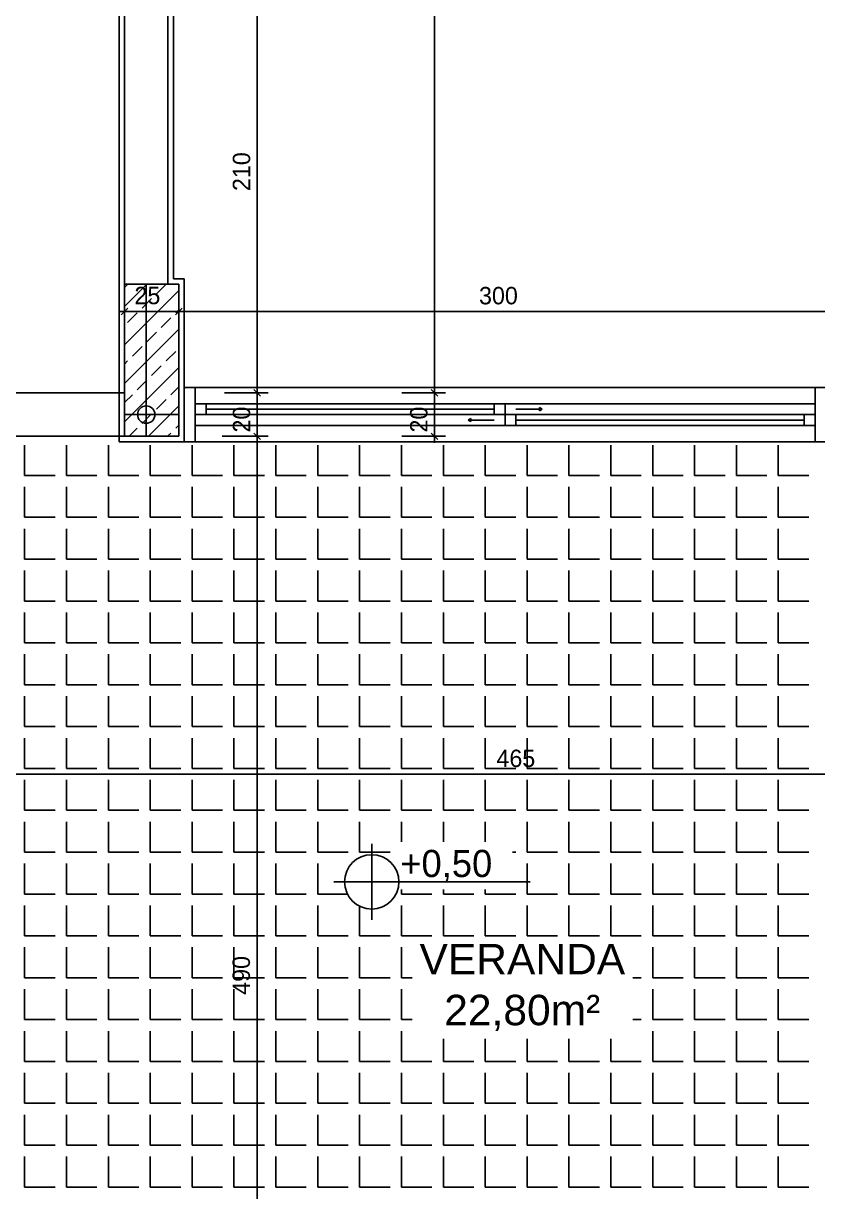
# Model space of a CAD drawing. Extents: x 182769.15 to 182771.38, y 101811.72 to 101812.21.
# Drawn here: x 182769.2504 to 182769.3235, y 101811.8463 to 101811.9538 of the extents above; entities that cross this region are included whole.
import ezdxf

# ---------------------------------------------------------------- set-up
doc = ezdxf.new("R2010")
doc.units = 0
doc.header["$MEASUREMENT"] = 0
doc.linetypes.add('DUZ', pattern=[500, 500])
doc.layers.get('0').update_dxf_attribs({"color": 1, "linetype": 'DUZ'})
for name, color, linetype in [('aks merkezleri', 1, 'Continuous'), ('BALKON', 4, 'Continuous'), ('DUVAR', 7, 'Continuous'), ('iç yatay', 3, 'Continuous'), ('KAPI', 3, 'Continuous'), ('KOLON', 3, 'Continuous'), ('kot', 4, 'Continuous'), ('kot yazıları', 6, 'Continuous'), ('SIVA', 1, 'Continuous'), ('TARAMA', 15, 'Continuous'), ('YAZıMAHAL', 4, 'Continuous')]:
    doc.layers.add(name, color=color, linetype=linetype)
doc.styles.add('ARIAL', font='arial.ttf', dxfattribs={"height": 10})
doc.styles.add('İÇ ÖLÇÜ', font='stylu.ttf', dxfattribs={"height": 8})

msp = doc.modelspace()

# ---------------------------------------------------------------- linework, layer by layer
at = {"color": 0, "linetype": 'ByBlock'}
for p, q in [((182769.26002, 101811.9276), (182769.25942, 101811.927)), ((182769.26502, 101811.9276), (182769.26442, 101811.927)), ((182769.26442, 101811.927), (182769.26502, 101811.9276)), ((182769.27163, 101811.92012), (182769.27223, 101811.91952)), ((182769.27163, 101811.92012), (182769.27223, 101811.91952)), ((182769.28793, 101811.92012), (182769.28853, 101811.91952)), ((182769.28793, 101811.92012), (182769.28853, 101811.91952)), ((182769.27223, 101811.91552), (182769.27163, 101811.91612)), ((182769.27223, 101811.91552), (182769.27163, 101811.91612)), ((182769.28853, 101811.91552), (182769.28793, 101811.91612))]:
    msp.add_line(p, q, dxfattribs=at)
at = {"layer": 'aks merkezleri'}
for p, q in [((182769.26172, 101811.91582), (182769.26172, 101811.92982)), ((182769.25972, 101811.91782), (182769.26472, 101811.91782))]:
    msp.add_line(p, q, dxfattribs=at)
msp.add_circle((182769.26172, 101811.91782), 0.0008, dxfattribs=at)
at = {"layer": 'BALKON'}
for p, q in [((182769.24572, 101811.91982), (182769.25972, 101811.91982)), ((182769.25972, 101811.91582), (182769.24572, 101811.91582))]:
    msp.add_line(p, q, dxfattribs=at)
at = {"layer": 'DUVAR', "ltscale": 50}
for p, q in [((182769.26372, 101811.92982), (182769.26372, 101811.96182)), ((182769.25972, 101811.92982), (182769.25972, 101811.95782)), ((182769.25972, 101811.92982), (182769.25972, 101811.92982))]:
    msp.add_line(p, q, dxfattribs=at)
at = {"layer": 'iç yatay'}
for p, q in [((182769.28823, 101812.03222), (182769.28823, 101811.91942)), ((182769.27193, 101811.96222), (182769.27193, 101811.91942)), ((182769.25972, 101811.9243), (182769.25972, 101811.9283)), ((182769.26472, 101811.9243), (182769.26472, 101811.9283)), ((182769.26472, 101811.9243), (182769.26472, 101811.9283)), ((182769.25932, 101811.9273), (182769.26512, 101811.9273)), ((182769.26432, 101811.9273), (182769.32512, 101811.9273)), ((182769.27193, 101811.91982), (182769.27193, 101811.92042)), ((182769.28823, 101811.91982), (182769.28823, 101811.92042)), ((182769.26893, 101811.91982), (182769.27293, 101811.91982)), ((182769.26893, 101811.91982), (182769.27293, 101811.91982)), ((182769.27193, 101811.91982), (182769.27193, 101811.91582)), ((182769.28523, 101811.91982), (182769.28923, 101811.91982)), ((182769.28523, 101811.91982), (182769.28923, 101811.91982)), ((182769.28823, 101811.91982), (182769.28823, 101811.91582)), ((182769.26872, 101811.91582), (182769.27293, 101811.91582)), ((182769.26872, 101811.91582), (182769.27293, 101811.91582)), ((182769.27193, 101811.91622), (182769.27193, 101811.81742)), ((182769.27193, 101811.91582), (182769.27193, 101811.91522)), ((182769.28523, 101811.91582), (182769.28923, 101811.91582)), ((182769.28823, 101811.91582), (182769.28823, 101811.91522)), ((182769.24932, 101811.88473), (182769.34312, 101811.88473))]:
    msp.add_line(p, q, dxfattribs=at)
at = {"layer": 'KAPI'}
for p, q in [((182769.26522, 101811.91532), (182769.26522, 101811.92032)), ((182769.26522, 101811.92032), (182769.26622, 101811.92032)), ((182769.26622, 101811.92032), (182769.26622, 101811.91532)), ((182769.32422, 101811.92032), (182769.32322, 101811.92032)), ((182769.32322, 101811.92032), (182769.32322, 101811.91532)), ((182769.26722, 101811.91882), (182769.26622, 101811.91882)), ((182769.26622, 101811.91882), (182769.26622, 101811.91782)), ((182769.26722, 101811.91782), (182769.26722, 101811.91882)), ((182769.29472, 101811.91882), (182769.29372, 101811.91882)), ((182769.29372, 101811.91882), (182769.29372, 101811.91782)), ((182769.29472, 101811.91782), (182769.29472, 101811.91882)), ((182769.26622, 101811.91782), (182769.26722, 101811.91782)), ((182769.26722, 101811.91832), (182769.29372, 101811.91832)), ((182769.29372, 101811.91782), (182769.29472, 101811.91782)), ((182769.29572, 101811.91782), (182769.29472, 101811.91782)), ((182769.29472, 101811.91782), (182769.29472, 101811.91682)), ((182769.29572, 101811.91682), (182769.29572, 101811.91782)), ((182769.32322, 101811.91782), (182769.32222, 101811.91782)), ((182769.32222, 101811.91782), (182769.32222, 101811.91682)), ((182769.32322, 101811.91682), (182769.32322, 101811.91782)), ((182769.29472, 101811.91682), (182769.29572, 101811.91682)), ((182769.29572, 101811.91732), (182769.32222, 101811.91732)), ((182769.32222, 101811.91682), (182769.32322, 101811.91682)), ((182769.26622, 101811.91532), (182769.26522, 101811.91532)), ((182769.32322, 101811.91532), (182769.32422, 101811.91532))]:
    msp.add_line(p, q, dxfattribs=at)
at = {"layer": 'KAPI', "color": 8}
for p, q in [((182769.26622, 101811.92032), (182769.32322, 101811.92032)), ((182769.26622, 101811.91532), (182769.32322, 101811.91532))]:
    msp.add_line(p, q, dxfattribs=at)
at = {"layer": 'KAPI', "color": 1}
for p, q in [((182769.26722, 101811.91882), (182769.29372, 101811.91882)), ((182769.29472, 101811.91882), (182769.32322, 101811.91882)), ((182769.26722, 101811.91782), (182769.29372, 101811.91782)), ((182769.29572, 101811.91832), (182769.29787, 101811.91832)), ((182769.29572, 101811.91782), (182769.32222, 101811.91782)), ((182769.29812, 101811.91832), (182769.29787, 101811.91847)), ((182769.29787, 101811.91847), (182769.29787, 101811.91817)), ((182769.29787, 101811.91817), (182769.29812, 101811.91832)), ((182769.29472, 101811.91682), (182769.26622, 101811.91682)), ((182769.29131, 101811.91732), (182769.29157, 101811.91747)), ((182769.29157, 101811.91717), (182769.29131, 101811.91732)), ((182769.29157, 101811.91747), (182769.29157, 101811.91717)), ((182769.29372, 101811.91732), (182769.29157, 101811.91732)), ((182769.29572, 101811.91682), (182769.32222, 101811.91682))]:
    msp.add_line(p, q, dxfattribs=at)
at = {"layer": 'KOLON'}
for p, q in [((182769.25972, 101811.91582), (182769.25972, 101811.92982)), ((182769.25972, 101811.92982), (182769.26472, 101811.92982)), ((182769.26472, 101811.92982), (182769.26472, 101811.91582)), ((182769.26472, 101811.91582), (182769.25972, 101811.91582))]:
    msp.add_line(p, q, dxfattribs=at)
at = {"layer": 'kot'}
for p, q in [((182769.28246, 101811.87834), (182769.28246, 101811.87134)), ((182769.27896, 101811.87484), (182769.29701, 101811.87484))]:
    msp.add_line(p, q, dxfattribs=at)
msp.add_circle((182769.28246, 101811.87484), 0.0025, dxfattribs=at)
at = {"layer": 'SIVA'}
for p, q in [((182769.26422, 101811.96232), (182769.26422, 101811.93032)), ((182769.25922, 101811.91532), (182769.25922, 101811.95732)), ((182769.26422, 101811.93032), (182769.26522, 101811.93032)), ((182769.26522, 101811.93032), (182769.26522, 101811.91532)), ((182769.26522, 101811.91532), (182769.25922, 101811.91532))]:
    msp.add_line(p, q, dxfattribs=at)
at = {"layer": 'TARAMA'}
for p, q in [((182769.25972, 101811.92776), (182769.26178, 101811.92982)), ((182769.25972, 101811.92952), (182769.26002, 101811.92982)), ((182769.26266, 101811.92893), (182769.26355, 101811.92982)), ((182769.25972, 101811.92422), (182769.26472, 101811.92922)), ((182769.26134, 101811.92761), (182769.26222, 101811.92849)), ((182769.26443, 101811.92717), (182769.26472, 101811.92745)), ((182769.26001, 101811.92628), (182769.2609, 101811.92717)), ((182769.26311, 101811.92584), (182769.26399, 101811.92672)), ((182769.25972, 101811.92069), (182769.26472, 101811.92569)), ((182769.26178, 101811.92452), (182769.26266, 101811.9254)), ((182769.26045, 101811.92319), (182769.26134, 101811.92407)), ((182769.26355, 101811.92275), (182769.26443, 101811.92363)), ((182769.25972, 101811.92245), (182769.26001, 101811.92275)), ((182769.25972, 101811.91715), (182769.26472, 101811.92215)), ((182769.26222, 101811.92142), (182769.26311, 101811.92231)), ((182769.2609, 101811.9201), (182769.26178, 101811.92098)), ((182769.26399, 101811.91965), (182769.26472, 101811.92038)), ((182769.25972, 101811.91892), (182769.26045, 101811.91965)), ((182769.26266, 101811.91833), (182769.26355, 101811.91921)), ((182769.26134, 101811.917), (182769.26222, 101811.91789)), ((182769.26193, 101811.91582), (182769.26472, 101811.91861)), ((182769.26443, 101811.91656), (182769.26472, 101811.91685)), ((182769.26016, 101811.91582), (182769.2609, 101811.91656)), ((182769.26369, 101811.91582), (182769.26399, 101811.91612)), ((182769.25054, 101811.91222), (182769.25054, 101811.91502)), ((182769.25439, 101811.91222), (182769.25439, 101811.91502)), ((182769.25824, 101811.91222), (182769.25824, 101811.91502)), ((182769.26209, 101811.91222), (182769.26209, 101811.91502)), ((182769.26594, 101811.91222), (182769.26594, 101811.91502)), ((182769.26979, 101811.91222), (182769.26979, 101811.91502)), ((182769.27364, 101811.91222), (182769.27364, 101811.91502)), ((182769.27749, 101811.91222), (182769.27749, 101811.91502)), ((182769.28134, 101811.91222), (182769.28134, 101811.91502)), ((182769.28519, 101811.91222), (182769.28519, 101811.91502)), ((182769.28904, 101811.91222), (182769.28904, 101811.91502)), ((182769.29289, 101811.91222), (182769.29289, 101811.91502)), ((182769.29674, 101811.91222), (182769.29674, 101811.91502)), ((182769.30059, 101811.91222), (182769.30059, 101811.91502)), ((182769.30444, 101811.91222), (182769.30444, 101811.91502)), ((182769.30829, 101811.91222), (182769.30829, 101811.91502)), ((182769.31214, 101811.91222), (182769.31214, 101811.91502)), ((182769.31599, 101811.91222), (182769.31599, 101811.91502)), ((182769.31984, 101811.91222), (182769.31984, 101811.91502)), ((182769.25054, 101811.91222), (182769.25334, 101811.91222)), ((182769.25439, 101811.91222), (182769.25719, 101811.91222)), ((182769.25824, 101811.91222), (182769.26104, 101811.91222)), ((182769.26209, 101811.91222), (182769.26489, 101811.91222)), ((182769.26594, 101811.91222), (182769.26874, 101811.91222)), ((182769.26979, 101811.91222), (182769.27259, 101811.91222)), ((182769.27364, 101811.91222), (182769.27644, 101811.91222)), ((182769.27749, 101811.91222), (182769.28029, 101811.91222)), ((182769.28134, 101811.91222), (182769.28414, 101811.91222)), ((182769.28519, 101811.91222), (182769.28799, 101811.91222)), ((182769.28904, 101811.91222), (182769.29184, 101811.91222)), ((182769.29289, 101811.91222), (182769.29569, 101811.91222)), ((182769.29674, 101811.91222), (182769.29954, 101811.91222)), ((182769.30059, 101811.91222), (182769.30339, 101811.91222)), ((182769.30444, 101811.91222), (182769.30724, 101811.91222)), ((182769.30829, 101811.91222), (182769.31109, 101811.91222)), ((182769.31214, 101811.91222), (182769.31494, 101811.91222)), ((182769.31599, 101811.91222), (182769.31879, 101811.91222)), ((182769.31984, 101811.91222), (182769.32264, 101811.91222)), ((182769.25054, 101811.90837), (182769.25054, 101811.91117)), ((182769.25439, 101811.90837), (182769.25439, 101811.91117)), ((182769.25824, 101811.90837), (182769.25824, 101811.91117)), ((182769.26209, 101811.90837), (182769.26209, 101811.91117)), ((182769.26594, 101811.90837), (182769.26594, 101811.91117)), ((182769.26979, 101811.90837), (182769.26979, 101811.91117)), ((182769.27364, 101811.90837), (182769.27364, 101811.91117)), ((182769.27749, 101811.90837), (182769.27749, 101811.91117)), ((182769.28134, 101811.90837), (182769.28134, 101811.91117)), ((182769.28519, 101811.90837), (182769.28519, 101811.91117)), ((182769.28904, 101811.90837), (182769.28904, 101811.91117)), ((182769.29289, 101811.90837), (182769.29289, 101811.91117)), ((182769.29674, 101811.90837), (182769.29674, 101811.91117)), ((182769.30059, 101811.90837), (182769.30059, 101811.91117)), ((182769.30444, 101811.90837), (182769.30444, 101811.91117)), ((182769.30829, 101811.90837), (182769.30829, 101811.91117)), ((182769.31214, 101811.90837), (182769.31214, 101811.91117)), ((182769.31599, 101811.90837), (182769.31599, 101811.91117)), ((182769.31984, 101811.90837), (182769.31984, 101811.91117)), ((182769.25054, 101811.90837), (182769.25334, 101811.90837)), ((182769.25439, 101811.90837), (182769.25719, 101811.90837)), ((182769.25824, 101811.90837), (182769.26104, 101811.90837)), ((182769.26209, 101811.90837), (182769.26489, 101811.90837)), ((182769.26594, 101811.90837), (182769.26874, 101811.90837)), ((182769.26979, 101811.90837), (182769.27259, 101811.90837)), ((182769.27364, 101811.90837), (182769.27644, 101811.90837)), ((182769.27749, 101811.90837), (182769.28029, 101811.90837)), ((182769.28134, 101811.90837), (182769.28414, 101811.90837)), ((182769.28519, 101811.90837), (182769.28799, 101811.90837)), ((182769.28904, 101811.90837), (182769.29184, 101811.90837)), ((182769.29289, 101811.90837), (182769.29569, 101811.90837)), ((182769.29674, 101811.90837), (182769.29954, 101811.90837)), ((182769.30059, 101811.90837), (182769.30339, 101811.90837)), ((182769.30444, 101811.90837), (182769.30724, 101811.90837)), ((182769.30829, 101811.90837), (182769.31109, 101811.90837)), ((182769.31214, 101811.90837), (182769.31494, 101811.90837)), ((182769.31599, 101811.90837), (182769.31879, 101811.90837)), ((182769.31984, 101811.90837), (182769.32264, 101811.90837)), ((182769.25054, 101811.90452), (182769.25054, 101811.90732)), ((182769.25439, 101811.90452), (182769.25439, 101811.90732)), ((182769.25824, 101811.90452), (182769.25824, 101811.90732)), ((182769.26209, 101811.90452), (182769.26209, 101811.90732)), ((182769.26594, 101811.90452), (182769.26594, 101811.90732)), ((182769.26979, 101811.90452), (182769.26979, 101811.90732)), ((182769.27364, 101811.90452), (182769.27364, 101811.90732)), ((182769.27749, 101811.90452), (182769.27749, 101811.90732)), ((182769.28134, 101811.90452), (182769.28134, 101811.90732)), ((182769.28519, 101811.90452), (182769.28519, 101811.90732)), ((182769.28904, 101811.90452), (182769.28904, 101811.90732)), ((182769.29289, 101811.90452), (182769.29289, 101811.90732)), ((182769.29674, 101811.90452), (182769.29674, 101811.90732)), ((182769.30059, 101811.90452), (182769.30059, 101811.90732)), ((182769.30444, 101811.90452), (182769.30444, 101811.90732)), ((182769.30829, 101811.90452), (182769.30829, 101811.90732)), ((182769.31214, 101811.90452), (182769.31214, 101811.90732)), ((182769.31599, 101811.90452), (182769.31599, 101811.90732)), ((182769.31984, 101811.90452), (182769.31984, 101811.90732)), ((182769.25054, 101811.90452), (182769.25334, 101811.90452)), ((182769.25439, 101811.90452), (182769.25719, 101811.90452)), ((182769.25824, 101811.90452), (182769.26104, 101811.90452)), ((182769.26209, 101811.90452), (182769.26489, 101811.90452)), ((182769.26594, 101811.90452), (182769.26874, 101811.90452)), ((182769.26979, 101811.90452), (182769.27259, 101811.90452)), ((182769.27364, 101811.90452), (182769.27644, 101811.90452)), ((182769.27749, 101811.90452), (182769.28029, 101811.90452)), ((182769.28134, 101811.90452), (182769.28414, 101811.90452)), ((182769.28519, 101811.90452), (182769.28799, 101811.90452)), ((182769.28904, 101811.90452), (182769.29184, 101811.90452)), ((182769.29289, 101811.90452), (182769.29569, 101811.90452)), ((182769.29674, 101811.90452), (182769.29954, 101811.90452)), ((182769.30059, 101811.90452), (182769.30339, 101811.90452)), ((182769.30444, 101811.90452), (182769.30724, 101811.90452)), ((182769.30829, 101811.90452), (182769.31109, 101811.90452)), ((182769.31214, 101811.90452), (182769.31494, 101811.90452)), ((182769.31599, 101811.90452), (182769.31879, 101811.90452)), ((182769.31984, 101811.90452), (182769.32264, 101811.90452)), ((182769.25054, 101811.90067), (182769.25054, 101811.90347)), ((182769.25439, 101811.90067), (182769.25439, 101811.90347)), ((182769.25824, 101811.90067), (182769.25824, 101811.90347)), ((182769.26209, 101811.90067), (182769.26209, 101811.90347)), ((182769.26594, 101811.90067), (182769.26594, 101811.90347)), ((182769.26979, 101811.90067), (182769.26979, 101811.90347)), ((182769.27364, 101811.90067), (182769.27364, 101811.90347)), ((182769.27749, 101811.90067), (182769.27749, 101811.90347)), ((182769.28134, 101811.90067), (182769.28134, 101811.90347)), ((182769.28519, 101811.90067), (182769.28519, 101811.90347)), ((182769.28904, 101811.90067), (182769.28904, 101811.90347)), ((182769.29289, 101811.90067), (182769.29289, 101811.90347)), ((182769.29674, 101811.90067), (182769.29674, 101811.90347)), ((182769.30059, 101811.90067), (182769.30059, 101811.90347)), ((182769.30444, 101811.90067), (182769.30444, 101811.90347)), ((182769.30829, 101811.90067), (182769.30829, 101811.90347)), ((182769.31214, 101811.90067), (182769.31214, 101811.90347)), ((182769.31599, 101811.90067), (182769.31599, 101811.90347)), ((182769.31984, 101811.90067), (182769.31984, 101811.90347)), ((182769.25054, 101811.90067), (182769.25334, 101811.90067)), ((182769.25439, 101811.90067), (182769.25719, 101811.90067)), ((182769.25824, 101811.90067), (182769.26104, 101811.90067)), ((182769.26209, 101811.90067), (182769.26489, 101811.90067)), ((182769.26594, 101811.90067), (182769.26874, 101811.90067)), ((182769.26979, 101811.90067), (182769.27259, 101811.90067)), ((182769.27364, 101811.90067), (182769.27644, 101811.90067)), ((182769.27749, 101811.90067), (182769.28029, 101811.90067)), ((182769.28134, 101811.90067), (182769.28414, 101811.90067)), ((182769.28519, 101811.90067), (182769.28799, 101811.90067)), ((182769.28904, 101811.90067), (182769.29184, 101811.90067)), ((182769.29289, 101811.90067), (182769.29569, 101811.90067)), ((182769.29674, 101811.90067), (182769.29954, 101811.90067)), ((182769.30059, 101811.90067), (182769.30339, 101811.90067)), ((182769.30444, 101811.90067), (182769.30724, 101811.90067)), ((182769.30829, 101811.90067), (182769.31109, 101811.90067)), ((182769.31214, 101811.90067), (182769.31494, 101811.90067)), ((182769.31599, 101811.90067), (182769.31879, 101811.90067)), ((182769.31984, 101811.90067), (182769.32264, 101811.90067)), ((182769.25054, 101811.89682), (182769.25054, 101811.89962)), ((182769.25439, 101811.89682), (182769.25439, 101811.89962)), ((182769.25824, 101811.89682), (182769.25824, 101811.89962)), ((182769.26209, 101811.89682), (182769.26209, 101811.89962)), ((182769.26594, 101811.89682), (182769.26594, 101811.89962)), ((182769.26979, 101811.89682), (182769.26979, 101811.89962)), ((182769.27364, 101811.89682), (182769.27364, 101811.89962)), ((182769.27749, 101811.89682), (182769.27749, 101811.89962)), ((182769.28134, 101811.89682), (182769.28134, 101811.89962)), ((182769.28519, 101811.89682), (182769.28519, 101811.89962)), ((182769.28904, 101811.89682), (182769.28904, 101811.89962)), ((182769.29289, 101811.89682), (182769.29289, 101811.89962)), ((182769.29674, 101811.89682), (182769.29674, 101811.89962)), ((182769.30059, 101811.89682), (182769.30059, 101811.89962)), ((182769.30444, 101811.89682), (182769.30444, 101811.89962)), ((182769.30829, 101811.89682), (182769.30829, 101811.89962)), ((182769.31214, 101811.89682), (182769.31214, 101811.89962)), ((182769.31599, 101811.89682), (182769.31599, 101811.89962)), ((182769.31984, 101811.89682), (182769.31984, 101811.89962)), ((182769.25054, 101811.89682), (182769.25334, 101811.89682)), ((182769.25439, 101811.89682), (182769.25719, 101811.89682)), ((182769.25824, 101811.89682), (182769.26104, 101811.89682)), ((182769.26209, 101811.89682), (182769.26489, 101811.89682)), ((182769.26594, 101811.89682), (182769.26874, 101811.89682)), ((182769.26979, 101811.89682), (182769.27259, 101811.89682)), ((182769.27364, 101811.89682), (182769.27644, 101811.89682)), ((182769.27749, 101811.89682), (182769.28029, 101811.89682)), ((182769.28134, 101811.89682), (182769.28414, 101811.89682)), ((182769.28519, 101811.89682), (182769.28799, 101811.89682)), ((182769.28904, 101811.89682), (182769.29184, 101811.89682)), ((182769.29289, 101811.89682), (182769.29569, 101811.89682)), ((182769.29674, 101811.89682), (182769.29954, 101811.89682)), ((182769.30059, 101811.89682), (182769.30339, 101811.89682)), ((182769.30444, 101811.89682), (182769.30724, 101811.89682)), ((182769.30829, 101811.89682), (182769.31109, 101811.89682)), ((182769.31214, 101811.89682), (182769.31494, 101811.89682)), ((182769.31599, 101811.89682), (182769.31879, 101811.89682)), ((182769.31984, 101811.89682), (182769.32264, 101811.89682)), ((182769.25054, 101811.89297), (182769.25054, 101811.89577)), ((182769.25439, 101811.89297), (182769.25439, 101811.89577)), ((182769.25824, 101811.89297), (182769.25824, 101811.89577)), ((182769.26209, 101811.89297), (182769.26209, 101811.89577)), ((182769.26594, 101811.89297), (182769.26594, 101811.89577)), ((182769.26979, 101811.89297), (182769.26979, 101811.89577)), ((182769.27364, 101811.89297), (182769.27364, 101811.89577)), ((182769.27749, 101811.89297), (182769.27749, 101811.89577)), ((182769.28134, 101811.89297), (182769.28134, 101811.89577)), ((182769.28519, 101811.89297), (182769.28519, 101811.89577)), ((182769.28904, 101811.89297), (182769.28904, 101811.89577)), ((182769.29289, 101811.89297), (182769.29289, 101811.89577)), ((182769.29674, 101811.89297), (182769.29674, 101811.89577)), ((182769.30059, 101811.89297), (182769.30059, 101811.89577)), ((182769.30444, 101811.89297), (182769.30444, 101811.89577)), ((182769.30829, 101811.89297), (182769.30829, 101811.89577)), ((182769.31214, 101811.89297), (182769.31214, 101811.89577)), ((182769.31599, 101811.89297), (182769.31599, 101811.89577)), ((182769.31984, 101811.89297), (182769.31984, 101811.89577)), ((182769.25054, 101811.89297), (182769.25334, 101811.89297)), ((182769.25054, 101811.88912), (182769.25054, 101811.89192)), ((182769.25439, 101811.89297), (182769.25719, 101811.89297)), ((182769.25439, 101811.88912), (182769.25439, 101811.89192)), ((182769.25824, 101811.89297), (182769.26104, 101811.89297)), ((182769.25824, 101811.88912), (182769.25824, 101811.89192)), ((182769.26209, 101811.89297), (182769.26489, 101811.89297)), ((182769.26209, 101811.88912), (182769.26209, 101811.89192)), ((182769.26594, 101811.89297), (182769.26874, 101811.89297)), ((182769.26594, 101811.88912), (182769.26594, 101811.89192)), ((182769.26979, 101811.89297), (182769.27259, 101811.89297)), ((182769.26979, 101811.88912), (182769.26979, 101811.89192)), ((182769.27364, 101811.89297), (182769.27644, 101811.89297)), ((182769.27364, 101811.88912), (182769.27364, 101811.89192)), ((182769.27749, 101811.89297), (182769.28029, 101811.89297)), ((182769.27749, 101811.88912), (182769.27749, 101811.89192)), ((182769.28134, 101811.89297), (182769.28414, 101811.89297)), ((182769.28134, 101811.88912), (182769.28134, 101811.89192)), ((182769.28519, 101811.89297), (182769.28799, 101811.89297)), ((182769.28519, 101811.88912), (182769.28519, 101811.89192)), ((182769.28904, 101811.89297), (182769.29184, 101811.89297)), ((182769.28904, 101811.88912), (182769.28904, 101811.89192)), ((182769.29289, 101811.89297), (182769.29569, 101811.89297)), ((182769.29289, 101811.88912), (182769.29289, 101811.89192)), ((182769.29674, 101811.89297), (182769.29954, 101811.89297)), ((182769.29674, 101811.88912), (182769.29674, 101811.89192)), ((182769.30059, 101811.89297), (182769.30339, 101811.89297)), ((182769.30059, 101811.88912), (182769.30059, 101811.89192)), ((182769.30444, 101811.89297), (182769.30724, 101811.89297)), ((182769.30444, 101811.88912), (182769.30444, 101811.89192)), ((182769.30829, 101811.89297), (182769.31109, 101811.89297)), ((182769.30829, 101811.88912), (182769.30829, 101811.89192)), ((182769.31214, 101811.89297), (182769.31494, 101811.89297)), ((182769.31214, 101811.88912), (182769.31214, 101811.89192)), ((182769.31599, 101811.89297), (182769.31879, 101811.89297)), ((182769.31599, 101811.88912), (182769.31599, 101811.89192)), ((182769.31984, 101811.89297), (182769.32264, 101811.89297)), ((182769.31984, 101811.88912), (182769.31984, 101811.89192)), ((182769.25054, 101811.88912), (182769.25334, 101811.88912)), ((182769.25439, 101811.88912), (182769.25719, 101811.88912)), ((182769.25824, 101811.88912), (182769.26104, 101811.88912)), ((182769.26209, 101811.88912), (182769.26489, 101811.88912)), ((182769.26594, 101811.88912), (182769.26874, 101811.88912)), ((182769.26979, 101811.88912), (182769.27259, 101811.88912)), ((182769.27364, 101811.88912), (182769.27644, 101811.88912)), ((182769.27749, 101811.88912), (182769.28029, 101811.88912)), ((182769.28134, 101811.88912), (182769.28414, 101811.88912)), ((182769.28519, 101811.88912), (182769.28799, 101811.88912)), ((182769.28904, 101811.88912), (182769.29184, 101811.88912)), ((182769.29289, 101811.88912), (182769.29569, 101811.88912)), ((182769.29674, 101811.88912), (182769.29954, 101811.88912)), ((182769.30059, 101811.88912), (182769.30339, 101811.88912)), ((182769.30444, 101811.88912), (182769.30724, 101811.88912)), ((182769.30829, 101811.88912), (182769.31109, 101811.88912)), ((182769.31214, 101811.88912), (182769.31494, 101811.88912)), ((182769.31599, 101811.88912), (182769.31879, 101811.88912)), ((182769.31984, 101811.88912), (182769.32264, 101811.88912)), ((182769.25054, 101811.88527), (182769.25054, 101811.88807)), ((182769.25439, 101811.88527), (182769.25439, 101811.88807)), ((182769.25824, 101811.88527), (182769.25824, 101811.88807)), ((182769.26209, 101811.88527), (182769.26209, 101811.88807)), ((182769.26594, 101811.88527), (182769.26594, 101811.88807)), ((182769.26979, 101811.88527), (182769.26979, 101811.88807)), ((182769.27364, 101811.88527), (182769.27364, 101811.88807)), ((182769.27749, 101811.88527), (182769.27749, 101811.88807)), ((182769.28134, 101811.88527), (182769.28134, 101811.88807)), ((182769.28519, 101811.88527), (182769.28519, 101811.88807)), ((182769.28904, 101811.88527), (182769.28904, 101811.88807)), ((182769.29289, 101811.88527), (182769.29289, 101811.88807)), ((182769.29674, 101811.88527), (182769.29674, 101811.88807)), ((182769.30059, 101811.88527), (182769.30059, 101811.88807)), ((182769.30444, 101811.88527), (182769.30444, 101811.88807)), ((182769.30829, 101811.88527), (182769.30829, 101811.88807)), ((182769.31214, 101811.88527), (182769.31214, 101811.88807)), ((182769.31599, 101811.88527), (182769.31599, 101811.88807)), ((182769.31984, 101811.88527), (182769.31984, 101811.88807)), ((182769.25054, 101811.88527), (182769.25334, 101811.88527)), ((182769.25439, 101811.88527), (182769.25719, 101811.88527)), ((182769.25824, 101811.88527), (182769.26104, 101811.88527)), ((182769.26209, 101811.88527), (182769.26489, 101811.88527)), ((182769.26594, 101811.88527), (182769.26874, 101811.88527)), ((182769.26979, 101811.88527), (182769.27259, 101811.88527)), ((182769.27364, 101811.88527), (182769.27644, 101811.88527)), ((182769.27749, 101811.88527), (182769.28029, 101811.88527)), ((182769.28134, 101811.88527), (182769.28414, 101811.88527)), ((182769.28519, 101811.88527), (182769.28799, 101811.88527)), ((182769.28904, 101811.88527), (182769.29184, 101811.88527)), ((182769.29289, 101811.88527), (182769.29569, 101811.88527)), ((182769.29674, 101811.88527), (182769.29954, 101811.88527)), ((182769.30059, 101811.88527), (182769.30339, 101811.88527)), ((182769.30444, 101811.88527), (182769.30724, 101811.88527)), ((182769.30829, 101811.88527), (182769.31109, 101811.88527)), ((182769.31214, 101811.88527), (182769.31494, 101811.88527)), ((182769.31599, 101811.88527), (182769.31879, 101811.88527)), ((182769.31984, 101811.88527), (182769.32264, 101811.88527)), ((182769.25054, 101811.88142), (182769.25054, 101811.88422)), ((182769.25439, 101811.88142), (182769.25439, 101811.88422)), ((182769.25824, 101811.88142), (182769.25824, 101811.88422)), ((182769.26209, 101811.88142), (182769.26209, 101811.88422)), ((182769.26594, 101811.88142), (182769.26594, 101811.88422)), ((182769.26979, 101811.88142), (182769.26979, 101811.88422)), ((182769.27364, 101811.88142), (182769.27364, 101811.88422)), ((182769.27749, 101811.88142), (182769.27749, 101811.88422)), ((182769.28134, 101811.88142), (182769.28134, 101811.88422)), ((182769.28519, 101811.88142), (182769.28519, 101811.88422)), ((182769.28904, 101811.88142), (182769.28904, 101811.88422)), ((182769.29289, 101811.88142), (182769.29289, 101811.88422)), ((182769.29674, 101811.88142), (182769.29674, 101811.88422)), ((182769.30059, 101811.88142), (182769.30059, 101811.88422)), ((182769.30444, 101811.88142), (182769.30444, 101811.88422)), ((182769.30829, 101811.88142), (182769.30829, 101811.88422)), ((182769.31214, 101811.88142), (182769.31214, 101811.88422)), ((182769.31599, 101811.88142), (182769.31599, 101811.88422)), ((182769.31984, 101811.88142), (182769.31984, 101811.88422)), ((182769.25054, 101811.88142), (182769.25334, 101811.88142)), ((182769.25439, 101811.88142), (182769.25719, 101811.88142)), ((182769.25824, 101811.88142), (182769.26104, 101811.88142)), ((182769.26209, 101811.88142), (182769.26489, 101811.88142)), ((182769.26594, 101811.88142), (182769.26874, 101811.88142)), ((182769.26979, 101811.88142), (182769.27259, 101811.88142)), ((182769.27364, 101811.88142), (182769.27644, 101811.88142)), ((182769.27749, 101811.88142), (182769.28029, 101811.88142)), ((182769.28134, 101811.88142), (182769.28414, 101811.88142)), ((182769.28519, 101811.88142), (182769.28799, 101811.88142)), ((182769.28904, 101811.88142), (182769.29184, 101811.88142)), ((182769.29289, 101811.88142), (182769.29569, 101811.88142)), ((182769.29674, 101811.88142), (182769.29954, 101811.88142)), ((182769.30059, 101811.88142), (182769.30339, 101811.88142)), ((182769.30444, 101811.88142), (182769.30724, 101811.88142)), ((182769.30829, 101811.88142), (182769.31109, 101811.88142)), ((182769.31214, 101811.88142), (182769.31494, 101811.88142)), ((182769.31599, 101811.88142), (182769.31879, 101811.88142)), ((182769.31984, 101811.88142), (182769.32264, 101811.88142)), ((182769.25054, 101811.87757), (182769.25054, 101811.88037)), ((182769.25439, 101811.87757), (182769.25439, 101811.88037)), ((182769.25824, 101811.87757), (182769.25824, 101811.88037)), ((182769.26209, 101811.87757), (182769.26209, 101811.88037)), ((182769.26594, 101811.87757), (182769.26594, 101811.88037)), ((182769.26979, 101811.87757), (182769.26979, 101811.88037)), ((182769.27364, 101811.87757), (182769.27364, 101811.88037)), ((182769.27749, 101811.87757), (182769.27749, 101811.88037)), ((182769.28134, 101811.87757), (182769.28134, 101811.88037)), ((182769.28519, 101811.87851), (182769.28519, 101811.88037)), ((182769.28904, 101811.87851), (182769.28904, 101811.88037)), ((182769.29289, 101811.87851), (182769.29289, 101811.88037)), ((182769.29674, 101811.87757), (182769.29674, 101811.88037)), ((182769.30059, 101811.87757), (182769.30059, 101811.88037)), ((182769.30444, 101811.87757), (182769.30444, 101811.88037)), ((182769.30829, 101811.87757), (182769.30829, 101811.88037)), ((182769.31214, 101811.87757), (182769.31214, 101811.88037)), ((182769.31599, 101811.87757), (182769.31599, 101811.88037)), ((182769.31984, 101811.87757), (182769.31984, 101811.88037)), ((182769.25054, 101811.87757), (182769.25334, 101811.87757)), ((182769.25439, 101811.87757), (182769.25719, 101811.87757)), ((182769.25824, 101811.87757), (182769.26104, 101811.87757)), ((182769.26209, 101811.87757), (182769.26489, 101811.87757)), ((182769.26594, 101811.87757), (182769.26874, 101811.87757)), ((182769.26979, 101811.87757), (182769.27259, 101811.87757)), ((182769.27364, 101811.87757), (182769.27644, 101811.87757)), ((182769.27749, 101811.87757), (182769.28029, 101811.87757)), ((182769.28134, 101811.87757), (182769.28414, 101811.87757)), ((182769.29539, 101811.87757), (182769.29569, 101811.87757)), ((182769.29674, 101811.87757), (182769.29954, 101811.87757)), ((182769.30059, 101811.87757), (182769.30339, 101811.87757)), ((182769.30444, 101811.87757), (182769.30724, 101811.87757)), ((182769.30829, 101811.87757), (182769.31109, 101811.87757)), ((182769.31214, 101811.87757), (182769.31494, 101811.87757)), ((182769.31599, 101811.87757), (182769.31879, 101811.87757)), ((182769.31984, 101811.87757), (182769.32264, 101811.87757)), ((182769.25054, 101811.87372), (182769.25054, 101811.87652)), ((182769.25439, 101811.87372), (182769.25439, 101811.87652)), ((182769.25824, 101811.87372), (182769.25824, 101811.87652)), ((182769.26209, 101811.87372), (182769.26209, 101811.87652)), ((182769.26594, 101811.87372), (182769.26594, 101811.87652)), ((182769.26979, 101811.87372), (182769.26979, 101811.87652)), ((182769.27364, 101811.87372), (182769.27364, 101811.87652)), ((182769.27749, 101811.87372), (182769.27749, 101811.87652)), ((182769.29674, 101811.87372), (182769.29674, 101811.87652)), ((182769.30059, 101811.87372), (182769.30059, 101811.87652)), ((182769.30444, 101811.87372), (182769.30444, 101811.87652)), ((182769.30829, 101811.87372), (182769.30829, 101811.87652)), ((182769.31214, 101811.87372), (182769.31214, 101811.87652)), ((182769.31599, 101811.87372), (182769.31599, 101811.87652)), ((182769.31984, 101811.87372), (182769.31984, 101811.87652)), ((182769.25054, 101811.87372), (182769.25334, 101811.87372)), ((182769.25439, 101811.87372), (182769.25719, 101811.87372)), ((182769.25824, 101811.87372), (182769.26104, 101811.87372)), ((182769.26209, 101811.87372), (182769.26489, 101811.87372)), ((182769.26594, 101811.87372), (182769.26874, 101811.87372)), ((182769.26979, 101811.87372), (182769.27259, 101811.87372)), ((182769.27364, 101811.87372), (182769.27644, 101811.87372)), ((182769.27749, 101811.87372), (182769.28022, 101811.87372)), ((182769.28519, 101811.87372), (182769.28519, 101811.87414)), ((182769.28519, 101811.87372), (182769.28799, 101811.87372)), ((182769.28904, 101811.87372), (182769.28904, 101811.87414)), ((182769.28904, 101811.87372), (182769.29184, 101811.87372)), ((182769.29289, 101811.87372), (182769.29289, 101811.87414)), ((182769.29289, 101811.87372), (182769.29569, 101811.87372)), ((182769.29674, 101811.87372), (182769.29954, 101811.87372)), ((182769.30059, 101811.87372), (182769.30339, 101811.87372)), ((182769.30444, 101811.87372), (182769.30724, 101811.87372)), ((182769.30829, 101811.87372), (182769.31109, 101811.87372)), ((182769.31214, 101811.87372), (182769.31494, 101811.87372)), ((182769.31599, 101811.87372), (182769.31879, 101811.87372)), ((182769.31984, 101811.87372), (182769.32264, 101811.87372)), ((182769.25054, 101811.86987), (182769.25054, 101811.87267)), ((182769.25439, 101811.86987), (182769.25439, 101811.87267)), ((182769.25824, 101811.86987), (182769.25824, 101811.87267)), ((182769.26209, 101811.86987), (182769.26209, 101811.87267)), ((182769.26594, 101811.86987), (182769.26594, 101811.87267)), ((182769.26979, 101811.86987), (182769.26979, 101811.87267)), ((182769.27364, 101811.86987), (182769.27364, 101811.87267)), ((182769.27749, 101811.86987), (182769.27749, 101811.87267)), ((182769.28134, 101811.86987), (182769.28134, 101811.8726)), ((182769.28519, 101811.86987), (182769.28519, 101811.87267)), ((182769.28904, 101811.86987), (182769.28904, 101811.87267)), ((182769.29289, 101811.86987), (182769.29289, 101811.87267)), ((182769.29674, 101811.86987), (182769.29674, 101811.87267)), ((182769.30059, 101811.86987), (182769.30059, 101811.87267)), ((182769.30444, 101811.86987), (182769.30444, 101811.87267)), ((182769.30829, 101811.86987), (182769.30829, 101811.87267)), ((182769.31214, 101811.86987), (182769.31214, 101811.87267)), ((182769.31599, 101811.86987), (182769.31599, 101811.87267)), ((182769.31984, 101811.86987), (182769.31984, 101811.87267)), ((182769.25054, 101811.86987), (182769.25334, 101811.86987)), ((182769.25439, 101811.86987), (182769.25719, 101811.86987)), ((182769.25824, 101811.86987), (182769.26104, 101811.86987)), ((182769.26209, 101811.86987), (182769.26489, 101811.86987)), ((182769.26594, 101811.86987), (182769.26874, 101811.86987)), ((182769.26979, 101811.86987), (182769.27259, 101811.86987)), ((182769.27364, 101811.86987), (182769.27644, 101811.86987)), ((182769.27749, 101811.86987), (182769.28029, 101811.86987)), ((182769.28134, 101811.86987), (182769.28414, 101811.86987)), ((182769.28519, 101811.86987), (182769.28799, 101811.86987)), ((182769.28904, 101811.86987), (182769.29184, 101811.86987)), ((182769.29289, 101811.86987), (182769.29569, 101811.86987)), ((182769.29674, 101811.86987), (182769.29954, 101811.86987)), ((182769.30059, 101811.86987), (182769.30339, 101811.86987)), ((182769.30444, 101811.86987), (182769.30724, 101811.86987)), ((182769.30829, 101811.86987), (182769.31109, 101811.86987)), ((182769.31214, 101811.86987), (182769.31494, 101811.86987)), ((182769.31599, 101811.86987), (182769.31879, 101811.86987)), ((182769.31984, 101811.86987), (182769.32264, 101811.86987)), ((182769.25054, 101811.86602), (182769.25054, 101811.86882)), ((182769.25439, 101811.86602), (182769.25439, 101811.86882)), ((182769.25824, 101811.86602), (182769.25824, 101811.86882)), ((182769.26209, 101811.86602), (182769.26209, 101811.86882)), ((182769.26594, 101811.86602), (182769.26594, 101811.86882)), ((182769.26979, 101811.86602), (182769.26979, 101811.86882)), ((182769.27364, 101811.86602), (182769.27364, 101811.86882)), ((182769.27749, 101811.86602), (182769.27749, 101811.86882)), ((182769.28134, 101811.86602), (182769.28134, 101811.86882)), ((182769.28519, 101811.86602), (182769.28519, 101811.86882)), ((182769.30829, 101811.86602), (182769.30829, 101811.86882)), ((182769.31214, 101811.86602), (182769.31214, 101811.86882)), ((182769.31599, 101811.86602), (182769.31599, 101811.86882)), ((182769.31984, 101811.86602), (182769.31984, 101811.86882)), ((182769.25054, 101811.86602), (182769.25334, 101811.86602)), ((182769.25439, 101811.86602), (182769.25719, 101811.86602)), ((182769.25824, 101811.86602), (182769.26104, 101811.86602)), ((182769.26209, 101811.86602), (182769.26489, 101811.86602)), ((182769.26594, 101811.86602), (182769.26874, 101811.86602)), ((182769.26979, 101811.86602), (182769.27259, 101811.86602)), ((182769.27364, 101811.86602), (182769.27644, 101811.86602)), ((182769.27749, 101811.86602), (182769.28029, 101811.86602)), ((182769.28134, 101811.86602), (182769.28414, 101811.86602)), ((182769.28519, 101811.86602), (182769.28617, 101811.86602)), ((182769.30646, 101811.86602), (182769.30724, 101811.86602)), ((182769.30829, 101811.86602), (182769.31109, 101811.86602)), ((182769.31214, 101811.86602), (182769.31494, 101811.86602)), ((182769.31599, 101811.86602), (182769.31879, 101811.86602)), ((182769.31984, 101811.86602), (182769.32264, 101811.86602)), ((182769.25054, 101811.86217), (182769.25054, 101811.86497)), ((182769.25439, 101811.86217), (182769.25439, 101811.86497)), ((182769.25824, 101811.86217), (182769.25824, 101811.86497)), ((182769.26209, 101811.86217), (182769.26209, 101811.86497)), ((182769.26594, 101811.86217), (182769.26594, 101811.86497)), ((182769.26979, 101811.86217), (182769.26979, 101811.86497)), ((182769.27364, 101811.86217), (182769.27364, 101811.86497)), ((182769.27749, 101811.86217), (182769.27749, 101811.86497)), ((182769.28134, 101811.86217), (182769.28134, 101811.86497)), ((182769.28519, 101811.86217), (182769.28519, 101811.86497)), ((182769.30829, 101811.86217), (182769.30829, 101811.86497)), ((182769.31214, 101811.86217), (182769.31214, 101811.86497)), ((182769.31599, 101811.86217), (182769.31599, 101811.86497)), ((182769.31984, 101811.86217), (182769.31984, 101811.86497)), ((182769.25054, 101811.86217), (182769.25334, 101811.86217)), ((182769.25439, 101811.86217), (182769.25719, 101811.86217)), ((182769.25824, 101811.86217), (182769.26104, 101811.86217)), ((182769.26209, 101811.86217), (182769.26489, 101811.86217)), ((182769.26594, 101811.86217), (182769.26874, 101811.86217)), ((182769.26979, 101811.86217), (182769.27259, 101811.86217)), ((182769.27364, 101811.86217), (182769.27644, 101811.86217)), ((182769.27749, 101811.86217), (182769.28029, 101811.86217)), ((182769.28134, 101811.86217), (182769.28414, 101811.86217)), ((182769.28519, 101811.86217), (182769.28617, 101811.86217)), ((182769.30646, 101811.86217), (182769.30724, 101811.86217)), ((182769.30829, 101811.86217), (182769.31109, 101811.86217)), ((182769.31214, 101811.86217), (182769.31494, 101811.86217)), ((182769.31599, 101811.86217), (182769.31879, 101811.86217)), ((182769.31984, 101811.86217), (182769.32264, 101811.86217)), ((182769.25054, 101811.85832), (182769.25054, 101811.86112)), ((182769.25439, 101811.85832), (182769.25439, 101811.86112)), ((182769.25824, 101811.85832), (182769.25824, 101811.86112)), ((182769.26209, 101811.85832), (182769.26209, 101811.86112)), ((182769.26594, 101811.85832), (182769.26594, 101811.86112)), ((182769.26979, 101811.85832), (182769.26979, 101811.86112)), ((182769.27364, 101811.85832), (182769.27364, 101811.86112)), ((182769.27749, 101811.85832), (182769.27749, 101811.86112)), ((182769.28134, 101811.85832), (182769.28134, 101811.86112)), ((182769.28519, 101811.85832), (182769.28519, 101811.86112)), ((182769.30829, 101811.85832), (182769.30829, 101811.86112)), ((182769.31214, 101811.85832), (182769.31214, 101811.86112)), ((182769.31599, 101811.85832), (182769.31599, 101811.86112)), ((182769.31984, 101811.85832), (182769.31984, 101811.86112)), ((182769.28904, 101811.85832), (182769.28904, 101811.8604)), ((182769.29289, 101811.85832), (182769.29289, 101811.8604)), ((182769.29674, 101811.85832), (182769.29674, 101811.8604)), ((182769.30059, 101811.85832), (182769.30059, 101811.8604)), ((182769.30444, 101811.85832), (182769.30444, 101811.8604)), ((182769.25054, 101811.85832), (182769.25334, 101811.85832)), ((182769.25439, 101811.85832), (182769.25719, 101811.85832)), ((182769.25824, 101811.85832), (182769.26104, 101811.85832)), ((182769.26209, 101811.85832), (182769.26489, 101811.85832)), ((182769.26594, 101811.85832), (182769.26874, 101811.85832)), ((182769.26979, 101811.85832), (182769.27259, 101811.85832)), ((182769.27364, 101811.85832), (182769.27644, 101811.85832)), ((182769.27749, 101811.85832), (182769.28029, 101811.85832)), ((182769.28134, 101811.85832), (182769.28414, 101811.85832)), ((182769.28519, 101811.85832), (182769.28799, 101811.85832)), ((182769.28904, 101811.85832), (182769.29184, 101811.85832)), ((182769.29289, 101811.85832), (182769.29569, 101811.85832)), ((182769.29674, 101811.85832), (182769.29954, 101811.85832)), ((182769.30059, 101811.85832), (182769.30339, 101811.85832)), ((182769.30444, 101811.85832), (182769.30724, 101811.85832)), ((182769.30829, 101811.85832), (182769.31109, 101811.85832)), ((182769.31214, 101811.85832), (182769.31494, 101811.85832)), ((182769.31599, 101811.85832), (182769.31879, 101811.85832)), ((182769.31984, 101811.85832), (182769.32264, 101811.85832)), ((182769.25054, 101811.85447), (182769.25054, 101811.85727)), ((182769.25439, 101811.85447), (182769.25439, 101811.85727)), ((182769.25824, 101811.85447), (182769.25824, 101811.85727)), ((182769.26209, 101811.85447), (182769.26209, 101811.85727)), ((182769.26594, 101811.85447), (182769.26594, 101811.85727)), ((182769.26979, 101811.85447), (182769.26979, 101811.85727)), ((182769.27364, 101811.85447), (182769.27364, 101811.85727)), ((182769.27749, 101811.85447), (182769.27749, 101811.85727)), ((182769.28134, 101811.85447), (182769.28134, 101811.85727)), ((182769.28519, 101811.85447), (182769.28519, 101811.85727)), ((182769.28904, 101811.85447), (182769.28904, 101811.85727)), ((182769.29289, 101811.85447), (182769.29289, 101811.85727)), ((182769.29674, 101811.85447), (182769.29674, 101811.85727)), ((182769.30059, 101811.85447), (182769.30059, 101811.85727)), ((182769.30444, 101811.85447), (182769.30444, 101811.85727)), ((182769.30829, 101811.85447), (182769.30829, 101811.85727)), ((182769.31214, 101811.85447), (182769.31214, 101811.85727)), ((182769.31599, 101811.85447), (182769.31599, 101811.85727)), ((182769.31984, 101811.85447), (182769.31984, 101811.85727)), ((182769.25054, 101811.85447), (182769.25334, 101811.85447)), ((182769.25439, 101811.85447), (182769.25719, 101811.85447)), ((182769.25824, 101811.85447), (182769.26104, 101811.85447)), ((182769.26209, 101811.85447), (182769.26489, 101811.85447)), ((182769.26594, 101811.85447), (182769.26874, 101811.85447)), ((182769.26979, 101811.85447), (182769.27259, 101811.85447)), ((182769.27364, 101811.85447), (182769.27644, 101811.85447)), ((182769.27749, 101811.85447), (182769.28029, 101811.85447)), ((182769.28134, 101811.85447), (182769.28414, 101811.85447)), ((182769.28519, 101811.85447), (182769.28799, 101811.85447)), ((182769.28904, 101811.85447), (182769.29184, 101811.85447)), ((182769.29289, 101811.85447), (182769.29569, 101811.85447)), ((182769.29674, 101811.85447), (182769.29954, 101811.85447)), ((182769.30059, 101811.85447), (182769.30339, 101811.85447)), ((182769.30444, 101811.85447), (182769.30724, 101811.85447)), ((182769.30829, 101811.85447), (182769.31109, 101811.85447)), ((182769.31214, 101811.85447), (182769.31494, 101811.85447)), ((182769.31599, 101811.85447), (182769.31879, 101811.85447)), ((182769.31984, 101811.85447), (182769.32264, 101811.85447)), ((182769.25054, 101811.85062), (182769.25054, 101811.85342)), ((182769.25439, 101811.85062), (182769.25439, 101811.85342)), ((182769.25824, 101811.85062), (182769.25824, 101811.85342)), ((182769.26209, 101811.85062), (182769.26209, 101811.85342)), ((182769.26594, 101811.85062), (182769.26594, 101811.85342)), ((182769.26979, 101811.85062), (182769.26979, 101811.85342)), ((182769.27364, 101811.85062), (182769.27364, 101811.85342)), ((182769.27749, 101811.85062), (182769.27749, 101811.85342)), ((182769.28134, 101811.85062), (182769.28134, 101811.85342)), ((182769.28519, 101811.85062), (182769.28519, 101811.85342)), ((182769.28904, 101811.85062), (182769.28904, 101811.85342)), ((182769.29289, 101811.85062), (182769.29289, 101811.85342)), ((182769.29674, 101811.85062), (182769.29674, 101811.85342)), ((182769.30059, 101811.85062), (182769.30059, 101811.85342)), ((182769.30444, 101811.85062), (182769.30444, 101811.85342)), ((182769.30829, 101811.85062), (182769.30829, 101811.85342)), ((182769.31214, 101811.85062), (182769.31214, 101811.85342)), ((182769.31599, 101811.85062), (182769.31599, 101811.85342)), ((182769.31984, 101811.85062), (182769.31984, 101811.85342)), ((182769.25054, 101811.85062), (182769.25334, 101811.85062)), ((182769.25439, 101811.85062), (182769.25719, 101811.85062)), ((182769.25824, 101811.85062), (182769.26104, 101811.85062)), ((182769.26209, 101811.85062), (182769.26489, 101811.85062)), ((182769.26594, 101811.85062), (182769.26874, 101811.85062)), ((182769.26979, 101811.85062), (182769.27259, 101811.85062)), ((182769.27364, 101811.85062), (182769.27644, 101811.85062)), ((182769.27749, 101811.85062), (182769.28029, 101811.85062)), ((182769.28134, 101811.85062), (182769.28414, 101811.85062)), ((182769.28519, 101811.85062), (182769.28799, 101811.85062)), ((182769.28904, 101811.85062), (182769.29184, 101811.85062)), ((182769.29289, 101811.85062), (182769.29569, 101811.85062)), ((182769.29674, 101811.85062), (182769.29954, 101811.85062)), ((182769.30059, 101811.85062), (182769.30339, 101811.85062)), ((182769.30444, 101811.85062), (182769.30724, 101811.85062)), ((182769.30829, 101811.85062), (182769.31109, 101811.85062)), ((182769.31214, 101811.85062), (182769.31494, 101811.85062)), ((182769.31599, 101811.85062), (182769.31879, 101811.85062)), ((182769.31984, 101811.85062), (182769.32264, 101811.85062)), ((182769.25054, 101811.84677), (182769.25054, 101811.84957)), ((182769.25439, 101811.84677), (182769.25439, 101811.84957)), ((182769.25824, 101811.84677), (182769.25824, 101811.84957)), ((182769.26209, 101811.84677), (182769.26209, 101811.84957)), ((182769.26594, 101811.84677), (182769.26594, 101811.84957)), ((182769.26979, 101811.84677), (182769.26979, 101811.84957)), ((182769.27364, 101811.84677), (182769.27364, 101811.84957)), ((182769.27749, 101811.84677), (182769.27749, 101811.84957)), ((182769.28134, 101811.84677), (182769.28134, 101811.84957)), ((182769.28519, 101811.84677), (182769.28519, 101811.84957)), ((182769.28904, 101811.84677), (182769.28904, 101811.84957)), ((182769.29289, 101811.84677), (182769.29289, 101811.84957)), ((182769.29674, 101811.84677), (182769.29674, 101811.84957)), ((182769.30059, 101811.84677), (182769.30059, 101811.84957)), ((182769.30444, 101811.84677), (182769.30444, 101811.84957)), ((182769.30829, 101811.84677), (182769.30829, 101811.84957)), ((182769.31214, 101811.84677), (182769.31214, 101811.84957)), ((182769.31599, 101811.84677), (182769.31599, 101811.84957)), ((182769.31984, 101811.84677), (182769.31984, 101811.84957)), ((182769.25054, 101811.84677), (182769.25334, 101811.84677)), ((182769.25439, 101811.84677), (182769.25719, 101811.84677)), ((182769.25824, 101811.84677), (182769.26104, 101811.84677)), ((182769.26209, 101811.84677), (182769.26489, 101811.84677)), ((182769.26594, 101811.84677), (182769.26874, 101811.84677)), ((182769.26979, 101811.84677), (182769.27259, 101811.84677)), ((182769.27364, 101811.84677), (182769.27644, 101811.84677)), ((182769.27749, 101811.84677), (182769.28029, 101811.84677)), ((182769.28134, 101811.84677), (182769.28414, 101811.84677)), ((182769.28519, 101811.84677), (182769.28799, 101811.84677)), ((182769.28904, 101811.84677), (182769.29184, 101811.84677)), ((182769.29289, 101811.84677), (182769.29569, 101811.84677)), ((182769.29674, 101811.84677), (182769.29954, 101811.84677)), ((182769.30059, 101811.84677), (182769.30339, 101811.84677)), ((182769.30444, 101811.84677), (182769.30724, 101811.84677)), ((182769.30829, 101811.84677), (182769.31109, 101811.84677)), ((182769.31214, 101811.84677), (182769.31494, 101811.84677)), ((182769.31599, 101811.84677), (182769.31879, 101811.84677)), ((182769.31984, 101811.84677), (182769.32264, 101811.84677))]:
    msp.add_line(p, q, dxfattribs=at)

# ---------------------------------------------------------------- texts
at = {"layer": 'iç yatay', "color": 11, "style": 'İÇ ÖLÇÜ'}
for s, p in [('210', (182769.27128, 101811.93838)), ('20', (182769.27128, 101811.91617)), ('20', (182769.28758, 101811.91617)), ('490', (182769.27126, 101811.86445))]:
    msp.add_text(s, height=0.0016, rotation=90, dxfattribs=at).set_placement(p)
for s, p in [('25', (182769.26064, 101811.92797)), ('300', (182769.29232, 101811.92796)), ('465', (182769.29392, 101811.8854))]:
    msp.add_text(s, height=0.0016, dxfattribs=at).set_placement(p)
at = {"layer": 'kot yazıları'}
msp.add_text('+0,50', height=0.0025, dxfattribs=at).set_placement((182769.28508, 101811.87528))
at = {"layer": 'YAZıMAHAL', "style": 'ARIAL'}
for s, p in [('VERANDA', (182769.28685, 101811.86633)), ('22,80m²', (182769.28912, 101811.86165))]:
    msp.add_text(s, height=0.0028, dxfattribs=at).set_placement(p)

doc.saveas('drawing.dxf')
